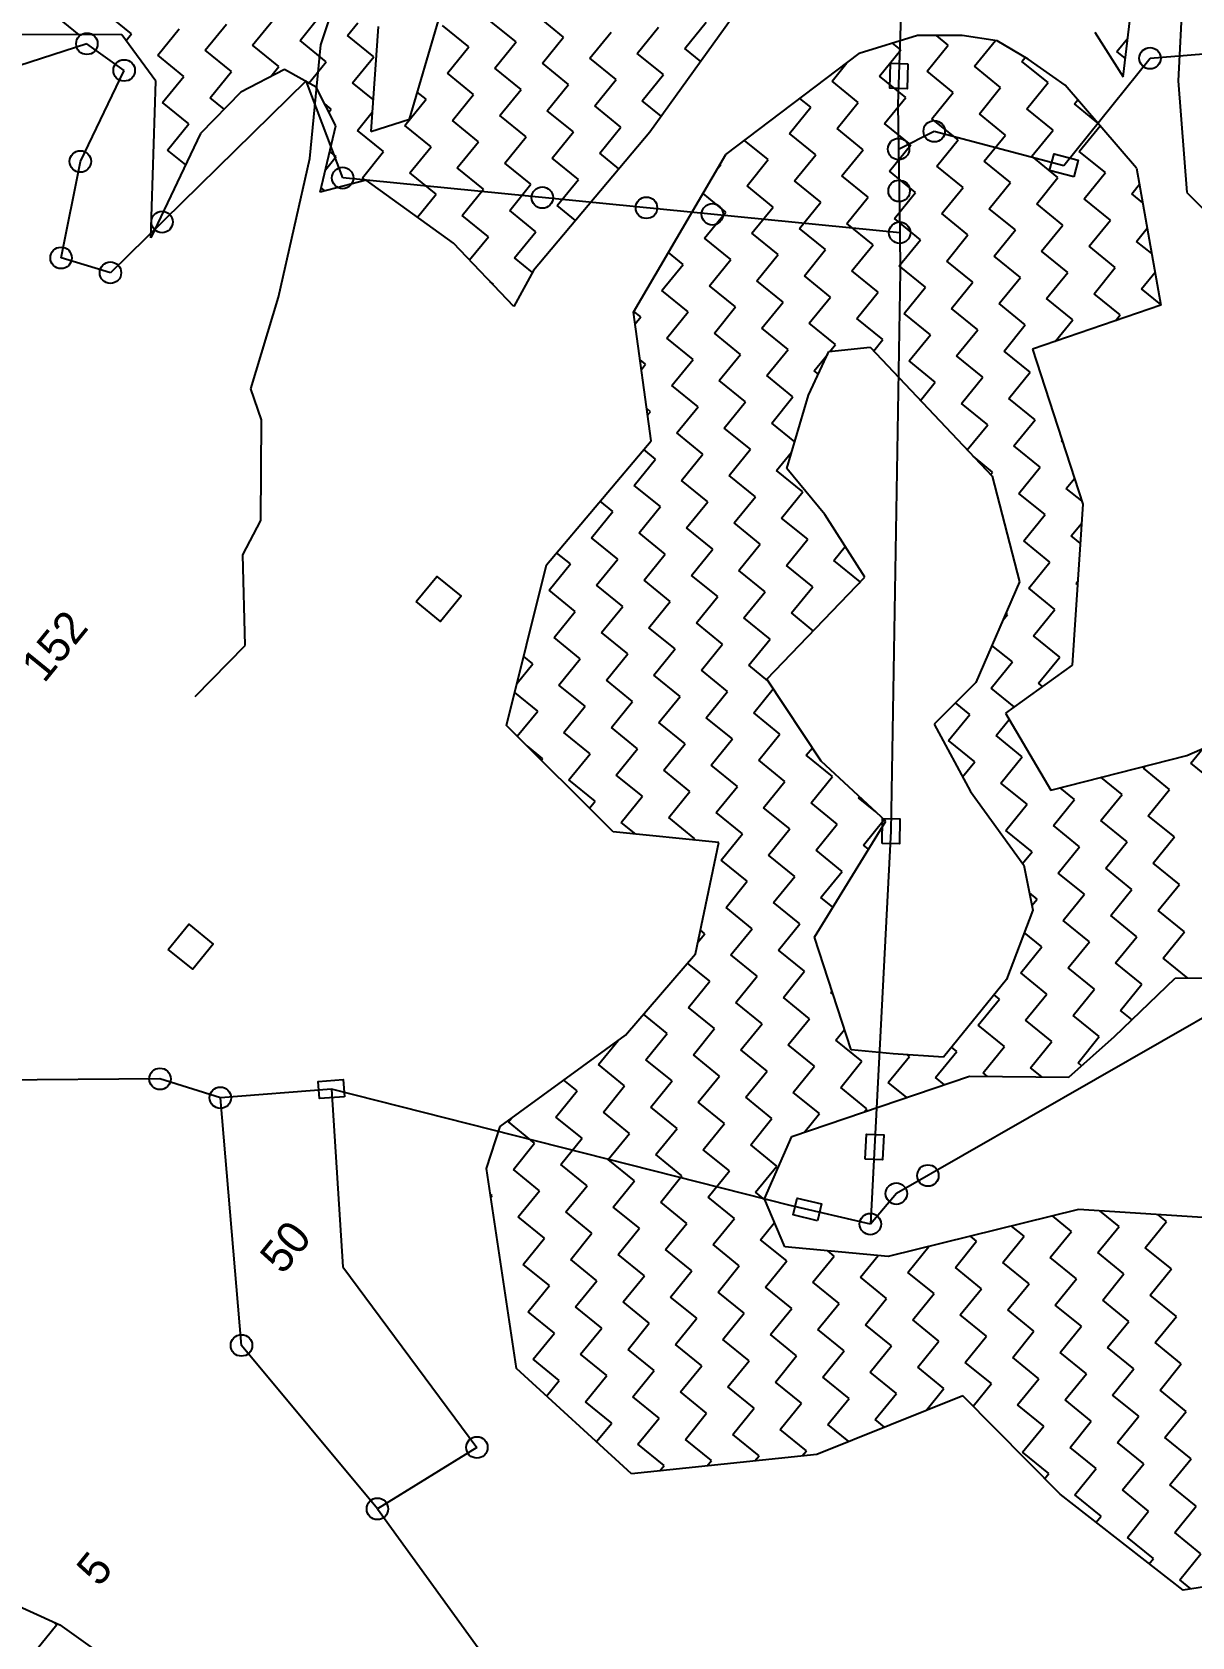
# Model space of a CAD drawing. Header units: metres. Extents: x 303647 to 308666, y 1943822 to 1947889.
# Drawn here: x 306621.4 to 306944.5, y 1947053.3 to 1947500.5 of the extents above; entities that cross this region are included whole.
import ezdxf

# ---------------------------------------------------------------- set-up
doc = ezdxf.new("R2010")
doc.units = ezdxf.units.M
for name, color, linetype in [('LINE_WATER', 4, 'Continuous'), ('OTHERS', 1, 'Continuous'), ('POLY_HATCH', 12, 'Continuous'), ('POLY_PARCEL', 6, 'Continuous'), ('TEXT_PARCEL', 7, 'Continuous')]:
    doc.layers.add(name, color=color, linetype=linetype)
doc.styles.add('TEXT_MAP', font='')
doc.styles.get('TEXT_MAP').set_extended_font_data('Kruti Dev 050')

msp = doc.modelspace()

# ---------------------------------------------------------------- linework, layer by layer
for points in [[(306865.37, 1947491.63), (306865.14, 1947484.65), (306860.31, 1947484.82), (306860.54, 1947491.79)], [(306911.57, 1947460.11), (306904.82, 1947461.88), (306906.05, 1947466.55), (306912.8, 1947464.78)], [(306858.14, 1947274.35), (306858.26, 1947281.32), (306863.08, 1947281.24), (306862.97, 1947274.27)], [(306708.4, 1947203.82), (306701.44, 1947203.27), (306701.07, 1947208.09), (306708.02, 1947208.63)], [(306853.42, 1947186.44), (306853.78, 1947193.4), (306858.6, 1947193.15), (306858.24, 1947186.18)], [(306840.16, 1947169.25), (306833.38, 1947170.89), (306834.52, 1947175.58), (306841.3, 1947173.94)]]:
    msp.add_lwpolyline(points, close=True)
for centre in [(306636.62, 1947497.2), (306647.01, 1947489.77), (306932.81, 1947493.18), (306872.68, 1947472.84), (306862.75, 1947467.87), (306634.82, 1947464.41), (306707.89, 1947459.82), (306763.5, 1947454.35), (306862.9, 1947456.22), (306792.52, 1947451.5), (306810.85, 1947449.7), (306657.58, 1947447.55), (306863.06, 1947444.56), (306629.44, 1947437.55), (306643.2, 1947433.43), (306656.99, 1947208.78), (306673.82, 1947203.52), (306870.92, 1947181.85), (306862.13, 1947176.81), (306854.89, 1947168.32), (306679.7, 1947134.5), (306745.28, 1947106.08), (306717.57, 1947088.97)]:
    msp.add_circle(centre, 2.99)
at = {"layer": 'LINE_WATER'}
for p, q in [((306701.8, 1947496.91), (306709.94, 1947521.46)), ((306941.88, 1947510.9), (306940.63, 1947486.89)), ((306698.73, 1947465.22), (306701.8, 1947496.91)), ((306940.63, 1947486.89), (306943.1, 1947455.8)), ((306690.04, 1947426.6), (306698.73, 1947465.22)), ((306943.1, 1947455.8), (306973.62, 1947425.16)), ((306682.32, 1947401.09), (306690.04, 1947426.6)), ((306685.23, 1947392.38), (306682.32, 1947401.09)), ((306685.12, 1947364.34), (306685.23, 1947392.38)), ((306680.1, 1947354.8), (306685.12, 1947364.34)), ((306680.71, 1947329.5), (306680.1, 1947354.8)), ((306666.82, 1947315.37), (306680.71, 1947329.5))]:
    msp.add_line(p, q, dxfattribs=at)
at = {"layer": 'OTHERS'}
for points in [[(306728.36, 1947341.77), (306734.08, 1947348.81), (306740.9, 1947343.27), (306735.18, 1947336.23)], [(306659.28, 1947244.85), (306665, 1947251.89), (306671.82, 1947246.36), (306666.1, 1947239.31)]]:
    msp.add_lwpolyline(points, close=True, dxfattribs=at)
at = {"layer": 'POLY_HATCH'}
for p, q in [((306925.33, 1947488.01), (306927.95, 1947509.89)), ((306819.93, 1947509.33), (306793.42, 1947472.62)), ((306717.75, 1947501.98), (306715.75, 1947472.76)), ((306726.47, 1947476.23), (306734.54, 1947503.74)), ((306646.4, 1947499.68), (306612.45, 1947499.77)), ((306655.79, 1947486.83), (306646.4, 1947499.68)), ((306867.98, 1947499.5), (306851.77, 1947494.47)), ((306880.45, 1947499.56), (306867.98, 1947499.5)), ((306890.17, 1947498.07), (306880.45, 1947499.56)), ((306898.82, 1947492.94), (306890.17, 1947498.07)), ((306917.38, 1947500.49), (306925.33, 1947488.01)), ((306814.67, 1947466.35), (306851.77, 1947494.47)), ((306909.13, 1947485.7), (306898.82, 1947492.94)), ((306691.68, 1947490.08), (306679.55, 1947483.75)), ((306700.52, 1947485.12), (306691.68, 1947490.08)), ((306654.44, 1947443.11), (306655.79, 1947486.83)), ((306679.55, 1947483.75), (306668.31, 1947472.22)), ((306705.97, 1947474.39), (306700.52, 1947485.12)), ((306929.04, 1947462.56), (306909.13, 1947485.7)), ((306701.59, 1947455.86), (306705.97, 1947474.39)), ((306715.75, 1947472.76), (306726.47, 1947476.23)), ((306668.31, 1947472.22), (306654.44, 1947443.11)), ((306793.42, 1947472.62), (306761.04, 1947434.08)), ((306788.91, 1947422.44), (306814.67, 1947466.35)), ((306929.04, 1947462.56), (306935.84, 1947424.36)), ((306714.46, 1947459.16), (306701.59, 1947455.86)), ((306738.8, 1947441.62), (306714.46, 1947459.16)), ((306755.56, 1947424.03), (306738.8, 1947441.62)), ((306761.04, 1947434.08), (306755.56, 1947424.03)), ((306793.82, 1947386.59), (306788.91, 1947422.44)), ((306935.84, 1947424.36), (306900.1, 1947412.09)), ((306837.63, 1947399.25), (306843.34, 1947411.47)), ((306843.34, 1947411.47), (306854.84, 1947412.67)), ((306854.84, 1947412.67), (306888.78, 1947376.69)), ((306900.1, 1947412.09), (306914.04, 1947368.94)), ((306831.61, 1947378.86), (306837.63, 1947399.25)), ((306764.66, 1947352.03), (306793.82, 1947386.59)), ((306842.23, 1947366.02), (306831.61, 1947378.86)), ((306888.78, 1947376.69), (306896.47, 1947347.27)), ((306914.04, 1947368.94), (306911.09, 1947324.04)), ((306853.33, 1947348.58), (306842.23, 1947366.02)), ((306753.53, 1947307.23), (306764.66, 1947352.03)), ((306826.05, 1947320.16), (306853.33, 1947348.58)), ((306896.47, 1947347.27), (306884.26, 1947319.26)), ((306911.09, 1947324.04), (306892.54, 1947310.71)), ((306841.2, 1947297.33), (306826.05, 1947320.16)), ((306884.26, 1947319.26), (306872.68, 1947307.59)), ((306892.54, 1947310.71), (306905.19, 1947289.26)), ((306943.1, 1947298.91), (306965.79, 1947308.87)), ((306783.26, 1947277.6), (306753.53, 1947307.23)), ((306872.68, 1947307.59), (306882.75, 1947288.88)), ((306859.2, 1947280.61), (306841.2, 1947297.33)), ((306905.19, 1947289.26), (306943.1, 1947298.91)), ((306882.75, 1947288.88), (306897.66, 1947268.35)), ((306812.65, 1947274.62), (306783.26, 1947277.6)), ((306839.29, 1947248.31), (306859.2, 1947280.61)), ((306806.16, 1947243.63), (306812.65, 1947274.62)), ((306897.66, 1947268.35), (306900.12, 1947255.82)), ((306900.12, 1947255.82), (306892.82, 1947236.46)), ((306849.52, 1947216.83), (306839.29, 1947248.31)), ((306786.68, 1947220.99), (306806.16, 1947243.63)), ((306922.93, 1947220.58), (306939.76, 1947236.86)), ((306939.76, 1947236.86), (306959.97, 1947236.97)), ((306892.82, 1947236.46), (306875.29, 1947214.87)), ((306751.74, 1947195.52), (306786.68, 1947220.99)), ((306910.15, 1947209.28), (306922.93, 1947220.58)), ((306861.26, 1947215.73), (306849.52, 1947216.83)), ((306875.29, 1947214.87), (306861.26, 1947215.73)), ((306833.02, 1947192.68), (306882.5, 1947209.53)), ((306882.5, 1947209.53), (306910.15, 1947209.28)), ((306747.97, 1947183.8), (306751.74, 1947195.52)), ((306825.38, 1947175.38), (306833.02, 1947192.68)), ((306756.27, 1947128.11), (306747.97, 1947183.8)), ((306831.03, 1947162.01), (306825.38, 1947175.38)), ((306912.87, 1947172.36), (306859.85, 1947159.27)), ((306948.95, 1947170.03), (306912.87, 1947172.36)), ((306859.85, 1947159.27), (306831.03, 1947162.01)), ((306788.39, 1947098.74), (306756.27, 1947128.11)), ((306880.68, 1947120.5), (306839.96, 1947104.13)), ((306907.76, 1947093.03), (306880.68, 1947120.5)), ((306839.96, 1947104.13), (306788.39, 1947098.74)), ((306942.03, 1947066.31), (306907.76, 1947093.03)), ((306576.98, 1947080.28), (306629.12, 1947056.64)), ((306990.95, 1947073.84), (306942.03, 1947066.31)), ((306629.12, 1947056.64), (306661.82, 1947033.39))]:
    msp.add_line(p, q, dxfattribs=at)
at = {"layer": 'POLY_HATCH', "linetype": 'Continuous'}
for p, q in [((306649.06, 1947499.95), (306641.76, 1947505.88)), ((306634.45, 1947499.71), (306628.54, 1947504.5)), ((306656.36, 1947494.03), (306662.29, 1947501.33)), ((306669.58, 1947495.4), (306675.51, 1947502.7)), ((306682.81, 1947496.78), (306688.73, 1947504.07)), ((306696.03, 1947498.15), (306701.64, 1947505.06)), ((306709.25, 1947499.52), (306712.12, 1947503.06)), ((306743, 1947496.34), (306735.7, 1947502.27)), ((306756.22, 1947497.72), (306748.92, 1947503.64)), ((306769.44, 1947499.09), (306762.14, 1947505.02)), ((306789.96, 1947494.54), (306795.89, 1947501.84)), ((306803.19, 1947495.91), (306809.11, 1947503.21)), ((306647.55, 1947498.09), (306649.06, 1947499.95)), ((306690.1, 1947490.85), (306682.81, 1947496.78)), ((306703.33, 1947492.22), (306696.03, 1947498.15)), ((306716.55, 1947493.6), (306709.25, 1947499.52)), ((306737.07, 1947489.05), (306743, 1947496.34)), ((306750.29, 1947490.42), (306756.22, 1947497.72)), ((306763.52, 1947491.79), (306769.44, 1947499.09)), ((306776.74, 1947493.17), (306782.66, 1947500.47)), ((306863.38, 1947495.48), (306861.07, 1947497.36)), ((306870.67, 1947489.56), (306876.6, 1947496.86)), ((306876.6, 1947496.86), (306873.31, 1947499.53)), ((306883.9, 1947490.93), (306889.75, 1947498.14)), ((306923.56, 1947495.05), (306926.62, 1947498.82)), ((306663.66, 1947488.1), (306656.36, 1947494.03)), ((306676.88, 1947489.48), (306669.58, 1947495.4)), ((306698.49, 1947486.26), (306703.33, 1947492.22)), ((306710.63, 1947486.3), (306716.55, 1947493.6)), ((306770.82, 1947485.87), (306763.52, 1947491.79)), ((306784.04, 1947487.24), (306776.74, 1947493.17)), ((306797.26, 1947488.62), (306789.96, 1947494.54)), ((306807.64, 1947492.3), (306803.19, 1947495.91)), ((306844.23, 1947486.81), (306848.33, 1947491.87)), ((306857.45, 1947488.19), (306863.38, 1947495.48)), ((306897.12, 1947492.31), (306898.02, 1947493.42)), ((306904.42, 1947486.38), (306897.12, 1947492.31)), ((306925.94, 1947493.12), (306923.56, 1947495.05)), ((306657.73, 1947480.81), (306663.66, 1947488.1)), ((306670.96, 1947482.18), (306676.88, 1947489.48)), ((306687.86, 1947488.08), (306690.1, 1947490.85)), ((306744.37, 1947483.12), (306737.07, 1947489.05)), ((306757.59, 1947484.5), (306750.29, 1947490.42)), ((306791.34, 1947481.32), (306797.26, 1947488.62)), ((306864.75, 1947482.26), (306857.45, 1947488.19)), ((306877.97, 1947483.63), (306870.67, 1947489.56)), ((306891.19, 1947485.01), (306883.9, 1947490.93)), ((306716.36, 1947481.65), (306710.63, 1947486.3)), ((306731.15, 1947481.75), (306728.68, 1947483.75)), ((306738.44, 1947475.82), (306744.37, 1947483.12)), ((306751.67, 1947477.2), (306757.59, 1947484.5)), ((306764.89, 1947478.57), (306770.82, 1947485.87)), ((306778.11, 1947479.94), (306784.04, 1947487.24)), ((306851.53, 1947480.89), (306844.23, 1947486.81)), ((306872.05, 1947476.34), (306877.97, 1947483.63)), ((306885.27, 1947477.71), (306891.19, 1947485.01)), ((306898.49, 1947479.08), (306904.42, 1947486.38)), ((306665.03, 1947474.88), (306657.73, 1947480.81)), ((306674.9, 1947478.98), (306670.96, 1947482.18)), ((306704.7, 1947479), (306702.87, 1947480.48)), ((306704.04, 1947478.19), (306704.7, 1947479)), ((306725.22, 1947474.45), (306731.15, 1947481.75)), ((306772.19, 1947472.65), (306764.89, 1947478.57)), ((306785.41, 1947474.02), (306778.11, 1947479.94)), ((306796.61, 1947477.03), (306791.34, 1947481.32)), ((306832.38, 1947472.22), (306838.3, 1947479.51)), ((306838.3, 1947479.51), (306835.28, 1947481.97)), ((306845.6, 1947473.59), (306851.53, 1947480.89)), ((306858.82, 1947474.96), (306864.75, 1947482.26)), ((306905.79, 1947473.16), (306898.49, 1947479.08)), ((306911.72, 1947480.46), (306912.65, 1947481.61)), ((306918.11, 1947475.26), (306911.72, 1947480.46)), ((306659.11, 1947467.58), (306665.03, 1947474.88)), ((306712, 1947473.08), (306716.12, 1947478.15)), ((306732.52, 1947468.53), (306725.22, 1947474.45)), ((306745.74, 1947469.9), (306738.44, 1947475.82)), ((306758.97, 1947471.27), (306751.67, 1947477.2)), ((306779.49, 1947466.72), (306785.41, 1947474.02)), ((306866.12, 1947469.04), (306858.82, 1947474.96)), ((306879.35, 1947470.41), (306872.05, 1947476.34)), ((306892.57, 1947471.78), (306885.27, 1947477.71)), ((306913.09, 1947467.23), (306918.88, 1947474.37)), ((306719.3, 1947467.15), (306712, 1947473.08)), ((306739.82, 1947462.6), (306745.74, 1947469.9)), ((306753.04, 1947463.97), (306758.97, 1947471.27)), ((306766.26, 1947465.35), (306772.19, 1947472.65)), ((306826.45, 1947464.92), (306819.85, 1947470.28)), ((306839.68, 1947466.29), (306832.38, 1947472.22)), ((306852.9, 1947467.66), (306845.6, 1947473.59)), ((306873.42, 1947463.11), (306879.35, 1947470.41)), ((306886.64, 1947464.49), (306892.57, 1947471.78)), ((306899.87, 1947465.86), (306905.79, 1947473.16)), ((306664.15, 1947463.49), (306659.11, 1947467.58)), ((306703.06, 1947462.06), (306706.07, 1947465.78)), ((306706.07, 1947465.78), (306704.28, 1947467.23)), ((306713.37, 1947459.85), (306719.3, 1947467.15)), ((306726.6, 1947461.23), (306732.52, 1947468.53)), ((306773.56, 1947459.42), (306766.26, 1947465.35)), ((306784.83, 1947462.39), (306779.49, 1947466.72)), ((306820.53, 1947457.62), (306826.45, 1947464.92)), ((306833.75, 1947458.99), (306839.68, 1947466.29)), ((306846.97, 1947460.37), (306852.9, 1947467.66)), ((306860.2, 1947461.74), (306866.12, 1947469.04)), ((306907.16, 1947459.94), (306899.87, 1947465.86)), ((306920.39, 1947461.31), (306913.09, 1947467.23)), ((306733.89, 1947455.3), (306726.6, 1947461.23)), ((306747.12, 1947456.68), (306739.82, 1947462.6)), ((306760.34, 1947458.05), (306753.04, 1947463.97)), ((306812.49, 1947462.63), (306813.23, 1947463.54)), ((306813.23, 1947463.54), (306813.09, 1947463.66)), ((306867.5, 1947455.81), (306860.2, 1947461.74)), ((306880.72, 1947457.19), (306873.42, 1947463.11)), ((306893.94, 1947458.56), (306886.64, 1947464.49)), ((306914.46, 1947454.01), (306920.39, 1947461.31)), ((306702.95, 1947456.21), (306701.88, 1947457.08)), ((306714.29, 1947459.11), (306713.37, 1947459.85)), ((306741.19, 1947449.38), (306747.12, 1947456.68)), ((306754.41, 1947450.75), (306760.34, 1947458.05)), ((306767.64, 1947452.13), (306773.56, 1947459.42)), ((306827.83, 1947451.69), (306820.53, 1947457.62)), ((306841.05, 1947453.07), (306833.75, 1947458.99)), ((306854.27, 1947454.44), (306846.97, 1947460.37)), ((306874.79, 1947449.89), (306880.72, 1947457.19)), ((306888.02, 1947451.26), (306893.94, 1947458.56)), ((306901.24, 1947452.64), (306907.16, 1947459.94)), ((306927.69, 1947455.38), (306929.85, 1947458.05)), ((306728.7, 1947448.9), (306733.89, 1947455.3)), ((306772.73, 1947447.99), (306767.64, 1947452.13)), ((306814.6, 1947450.32), (306808.28, 1947455.46)), ((306821.9, 1947444.4), (306827.83, 1947451.69)), ((306835.13, 1947445.77), (306841.05, 1947453.07)), ((306848.35, 1947447.14), (306854.27, 1947454.44)), ((306861.57, 1947448.52), (306867.5, 1947455.81)), ((306908.54, 1947446.71), (306901.24, 1947452.64)), ((306921.76, 1947448.09), (306914.46, 1947454.01)), ((306930.76, 1947452.88), (306927.69, 1947455.38)), ((306748.49, 1947443.45), (306741.19, 1947449.38)), ((306761.71, 1947444.83), (306754.41, 1947450.75)), ((306808.68, 1947443.02), (306814.6, 1947450.32)), ((306855.65, 1947441.22), (306848.35, 1947447.14)), ((306868.87, 1947442.59), (306861.57, 1947448.52)), ((306882.09, 1947443.97), (306874.79, 1947449.89)), ((306895.31, 1947445.34), (306888.02, 1947451.26)), ((306915.84, 1947440.79), (306921.76, 1947448.09)), ((306743.23, 1947436.97), (306748.49, 1947443.45)), ((306755.79, 1947437.53), (306761.71, 1947444.83)), ((306815.98, 1947437.1), (306808.68, 1947443.02)), ((306829.2, 1947438.47), (306821.9, 1947444.4)), ((306842.42, 1947439.85), (306835.13, 1947445.77)), ((306862.94, 1947435.29), (306868.87, 1947442.59)), ((306876.17, 1947436.67), (306882.09, 1947443.97)), ((306889.39, 1947438.04), (306895.31, 1947445.34)), ((306902.61, 1947439.41), (306908.54, 1947446.71)), ((306929.06, 1947442.16), (306932.02, 1947445.81)), ((306802.75, 1947435.72), (306798.65, 1947439.05)), ((306823.28, 1947431.17), (306829.2, 1947438.47)), ((306836.5, 1947432.55), (306842.42, 1947439.85)), ((306849.72, 1947433.92), (306855.65, 1947441.22)), ((306909.91, 1947433.49), (306902.61, 1947439.41)), ((306923.13, 1947434.86), (306915.84, 1947440.79)), ((306933.28, 1947438.73), (306929.06, 1947442.16)), ((306760.73, 1947433.51), (306755.79, 1947437.53)), ((306796.83, 1947428.43), (306802.75, 1947435.72)), ((306810.05, 1947429.8), (306815.98, 1947437.1)), ((306857.02, 1947428), (306849.72, 1947433.92)), ((306870.24, 1947429.37), (306862.94, 1947435.29)), ((306883.47, 1947430.74), (306876.17, 1947436.67)), ((306896.69, 1947432.12), (306889.39, 1947438.04)), ((306917.21, 1947427.57), (306923.13, 1947434.86)), ((306749.86, 1947430.23), (306748.91, 1947431)), ((306749.76, 1947430.11), (306749.86, 1947430.23)), ((306817.35, 1947423.88), (306810.05, 1947429.8)), ((306830.57, 1947425.25), (306823.28, 1947431.17)), ((306843.8, 1947426.62), (306836.5, 1947432.55)), ((306864.32, 1947422.07), (306870.24, 1947429.37)), ((306877.54, 1947423.44), (306883.47, 1947430.74)), ((306890.76, 1947424.82), (306896.69, 1947432.12)), ((306903.99, 1947426.19), (306909.91, 1947433.49)), ((306930.43, 1947428.94), (306934.2, 1947433.58)), ((306804.13, 1947422.5), (306796.83, 1947428.43)), ((306824.65, 1947417.95), (306830.57, 1947425.25)), ((306837.87, 1947419.32), (306843.8, 1947426.62)), ((306851.1, 1947420.7), (306857.02, 1947428)), ((306898.06, 1947418.89), (306890.76, 1947424.82)), ((306911.28, 1947420.27), (306903.99, 1947426.19)), ((306924.51, 1947421.64), (306917.21, 1947427.57)), ((306935.8, 1947424.58), (306930.43, 1947428.94)), ((306790.91, 1947421.13), (306789.03, 1947422.65)), ((306789.35, 1947419.21), (306790.91, 1947421.13)), ((306798.2, 1947415.2), (306804.13, 1947422.5)), ((306811.43, 1947416.58), (306817.35, 1947423.88)), ((306858.39, 1947414.77), (306851.1, 1947420.7)), ((306871.62, 1947416.15), (306864.32, 1947422.07)), ((306884.84, 1947417.52), (306877.54, 1947423.44)), ((306906.4, 1947414.25), (306911.28, 1947420.27)), ((306923.19, 1947420.02), (306924.51, 1947421.64)), ((306818.72, 1947410.65), (306811.43, 1947416.58)), ((306831.95, 1947412.03), (306824.65, 1947417.95)), ((306845.17, 1947413.4), (306837.87, 1947419.32)), ((306865.69, 1947408.85), (306871.62, 1947416.15)), ((306878.91, 1947410.22), (306884.84, 1947417.52)), ((306892.14, 1947411.6), (306898.06, 1947418.89)), ((306805.5, 1947409.28), (306798.2, 1947415.2)), ((306826.02, 1947404.73), (306831.95, 1947412.03)), ((306843.63, 1947411.5), (306845.17, 1947413.4)), ((306855.83, 1947411.62), (306858.39, 1947414.77)), ((306899.44, 1947405.67), (306892.14, 1947411.6)), ((306792.28, 1947407.91), (306790.73, 1947409.17)), ((306791.1, 1947406.45), (306792.28, 1947407.91)), ((306799.58, 1947401.98), (306805.5, 1947409.28)), ((306812.8, 1947403.35), (306818.72, 1947410.65)), ((306839.25, 1947406.1), (306843, 1947410.72)), ((306872.99, 1947402.92), (306865.69, 1947408.85)), ((306886.21, 1947404.3), (306878.91, 1947410.22)), ((306820.1, 1947397.43), (306812.8, 1947403.35)), ((306833.32, 1947398.8), (306826.02, 1947404.73)), ((306840.4, 1947405.16), (306839.25, 1947406.1)), ((306868.85, 1947397.82), (306872.99, 1947402.92)), ((306880.29, 1947397), (306886.21, 1947404.3)), ((306893.51, 1947398.37), (306899.44, 1947405.67)), ((306806.88, 1947396.06), (306799.58, 1947401.98)), ((306827.4, 1947391.5), (306833.32, 1947398.8)), ((306900.81, 1947392.45), (306893.51, 1947398.37)), ((306793.65, 1947394.68), (306792.59, 1947395.54)), ((306792.85, 1947393.69), (306793.65, 1947394.68)), ((306800.95, 1947388.76), (306806.88, 1947396.06)), ((306814.17, 1947390.13), (306820.1, 1947397.43)), ((306887.59, 1947391.07), (306880.29, 1947397)), ((306821.47, 1947384.21), (306814.17, 1947390.13)), ((306833.81, 1947386.3), (306827.4, 1947391.5)), ((306881.86, 1947384.02), (306887.59, 1947391.07)), ((306894.88, 1947385.15), (306900.81, 1947392.45)), ((306808.25, 1947382.83), (306800.95, 1947388.76)), ((306902.18, 1947379.22), (306894.88, 1947385.15)), ((306908.11, 1947386.52), (306908.29, 1947386.75)), ((306908.45, 1947386.24), (306908.11, 1947386.52)), ((306789.1, 1947374.16), (306795.03, 1947381.46)), ((306795.03, 1947381.46), (306791.74, 1947384.13)), ((306802.32, 1947375.53), (306808.25, 1947382.83)), ((306815.55, 1947376.91), (306821.47, 1947384.21)), ((306828.77, 1947378.28), (306832.96, 1947383.45)), ((306888.96, 1947377.85), (306883.51, 1947382.27)), ((306809.62, 1947369.61), (306802.32, 1947375.53)), ((306822.85, 1947370.98), (306815.55, 1947376.91)), ((306836.07, 1947372.36), (306828.77, 1947378.28)), ((306888.37, 1947377.12), (306888.96, 1947377.85)), ((306896.26, 1947371.93), (306902.18, 1947379.22)), ((306909.48, 1947373.3), (306911.74, 1947376.08)), ((306796.4, 1947368.24), (306789.1, 1947374.16)), ((306816.92, 1947363.69), (306822.85, 1947370.98)), ((306830.14, 1947365.06), (306836.07, 1947372.36)), ((306903.56, 1947366), (306896.26, 1947371.93)), ((306913.76, 1947369.83), (306909.48, 1947373.3)), ((306777.25, 1947359.56), (306783.18, 1947366.86)), ((306783.18, 1947366.86), (306779.62, 1947369.75)), ((306790.47, 1947360.94), (306796.4, 1947368.24)), ((306803.7, 1947362.31), (306809.62, 1947369.61)), ((306811, 1947356.39), (306803.7, 1947362.31)), ((306824.22, 1947357.76), (306816.92, 1947363.69)), ((306837.44, 1947359.13), (306830.14, 1947365.06)), ((306897.63, 1947358.7), (306903.56, 1947366)), ((306910.85, 1947360.08), (306913.69, 1947363.57)), ((306784.55, 1947353.64), (306777.25, 1947359.56)), ((306797.77, 1947355.01), (306790.47, 1947360.94)), ((306818.29, 1947350.46), (306824.22, 1947357.76)), ((306831.52, 1947351.84), (306837.44, 1947359.13)), ((306904.93, 1947352.78), (306897.63, 1947358.7)), ((306913.33, 1947358.07), (306910.85, 1947360.08)), ((306771.33, 1947352.27), (306767.49, 1947355.38)), ((306778.63, 1947346.34), (306784.55, 1947353.64)), ((306791.85, 1947347.72), (306797.77, 1947355.01)), ((306805.07, 1947349.09), (306811, 1947356.39)), ((306844.74, 1947353.21), (306847.9, 1947357.11)), ((306852.04, 1947347.29), (306844.74, 1947353.21)), ((306765.4, 1947344.97), (306771.33, 1947352.27)), ((306812.37, 1947343.16), (306805.07, 1947349.09)), ((306825.59, 1947344.54), (306818.29, 1947350.46)), ((306838.82, 1947345.91), (306831.52, 1947351.84)), ((306899, 1947345.48), (306904.93, 1947352.78)), ((306772.7, 1947339.04), (306765.4, 1947344.97)), ((306785.92, 1947340.42), (306778.63, 1947346.34)), ((306799.15, 1947341.79), (306791.85, 1947347.72)), ((306819.67, 1947337.24), (306825.59, 1947344.54)), ((306832.89, 1947338.61), (306838.82, 1947345.91)), ((306851.74, 1947346.92), (306852.04, 1947347.29)), ((306906.3, 1947339.56), (306899, 1947345.48)), ((306912.23, 1947346.85), (306912.62, 1947347.34)), ((306912.57, 1947346.58), (306912.23, 1947346.85)), ((306780, 1947333.12), (306785.92, 1947340.42)), ((306793.22, 1947334.49), (306799.15, 1947341.79)), ((306806.44, 1947335.87), (306812.37, 1947343.16)), ((306766.78, 1947331.75), (306772.7, 1947339.04)), ((306813.74, 1947329.94), (306806.44, 1947335.87)), ((306826.97, 1947331.32), (306819.67, 1947337.24)), ((306839, 1947333.65), (306832.89, 1947338.61)), ((306891.85, 1947336.67), (306893.08, 1947338.18)), ((306893.08, 1947338.18), (306892.66, 1947338.52)), ((306900.38, 1947332.26), (306906.3, 1947339.56)), ((306774.07, 1947325.82), (306766.78, 1947331.75)), ((306787.3, 1947327.19), (306780, 1947333.12)), ((306800.52, 1947328.57), (306793.22, 1947334.49)), ((306821.04, 1947324.02), (306826.97, 1947331.32)), ((306907.68, 1947326.33), (306900.38, 1947332.26)), ((306760.85, 1947324.45), (306758.32, 1947326.5)), ((306781.37, 1947319.9), (306787.3, 1947327.19)), ((306794.6, 1947321.27), (306800.52, 1947328.57)), ((306807.82, 1947322.64), (306813.74, 1947329.94)), ((306894.45, 1947324.96), (306888.76, 1947329.58)), ((306901.75, 1947319.04), (306907.68, 1947326.33)), ((306756.47, 1947319.05), (306760.85, 1947324.45)), ((306768.15, 1947318.52), (306774.07, 1947325.82)), ((306815.12, 1947316.72), (306807.82, 1947322.64)), ((306826.35, 1947319.7), (306821.04, 1947324.02)), ((306888.53, 1947317.66), (306894.45, 1947324.96)), ((306775.45, 1947312.6), (306768.15, 1947318.52)), ((306788.67, 1947313.97), (306781.37, 1947319.9)), ((306801.89, 1947315.35), (306794.6, 1947321.27)), ((306822.41, 1947310.79), (306827.84, 1947317.47)), ((306894.95, 1947312.45), (306888.53, 1947317.66)), ((306902.87, 1947318.13), (306901.75, 1947319.04)), ((306762.23, 1947311.22), (306755.82, 1947316.43)), ((306782.75, 1947306.67), (306788.67, 1947313.97)), ((306795.97, 1947308.05), (306801.89, 1947315.35)), ((306809.19, 1947309.42), (306815.12, 1947316.72)), ((306882.6, 1947310.36), (306878.63, 1947313.59)), ((306756.54, 1947304.23), (306762.23, 1947311.22)), ((306769.52, 1947305.3), (306775.45, 1947312.6)), ((306816.49, 1947303.5), (306809.19, 1947309.42)), ((306829.71, 1947304.87), (306822.41, 1947310.79)), ((306876.68, 1947303.07), (306882.6, 1947310.36)), ((306889.9, 1947304.44), (306893.57, 1947308.96)), ((306776.82, 1947299.38), (306769.52, 1947305.3)), ((306790.04, 1947300.75), (306782.75, 1947306.67)), ((306803.27, 1947302.12), (306795.97, 1947308.05)), ((306823.79, 1947297.57), (306829.71, 1947304.87)), ((306897.2, 1947298.51), (306889.9, 1947304.44)), ((306763.6, 1947298), (306759.24, 1947301.54)), ((306784.12, 1947293.45), (306790.04, 1947300.75)), ((306797.34, 1947294.82), (306803.27, 1947302.12)), ((306810.57, 1947296.2), (306816.49, 1947303.5)), ((306837.01, 1947298.94), (306838.73, 1947301.06)), ((306883.98, 1947297.14), (306876.68, 1947303.07)), ((306944.17, 1947296.71), (306947.54, 1947300.86)), ((306763.24, 1947297.56), (306763.6, 1947298)), ((306770.9, 1947292.08), (306776.82, 1947299.38)), ((306817.86, 1947290.27), (306810.57, 1947296.2)), ((306831.09, 1947291.65), (306823.79, 1947297.57)), ((306844.31, 1947293.02), (306837.01, 1947298.94)), ((306880.57, 1947292.94), (306883.98, 1947297.14)), ((306891.28, 1947291.22), (306897.2, 1947298.51)), ((306930.94, 1947295.34), (306931.44, 1947295.94)), ((306938.24, 1947289.41), (306930.94, 1947295.34)), ((306951.47, 1947290.79), (306944.17, 1947296.71)), ((306778.2, 1947286.15), (306770.9, 1947292.08)), ((306791.42, 1947287.53), (306784.12, 1947293.45)), ((306804.64, 1947288.9), (306797.34, 1947294.82)), ((306825.16, 1947284.35), (306831.09, 1947291.65)), ((306838.38, 1947285.72), (306844.31, 1947293.02)), ((306898.57, 1947285.29), (306891.28, 1947291.22)), ((306925.02, 1947288.04), (306919.14, 1947292.81)), ((306776.62, 1947284.22), (306778.2, 1947286.15)), ((306785.49, 1947280.23), (306791.42, 1947287.53)), ((306798.72, 1947281.6), (306804.64, 1947288.9)), ((306811.94, 1947282.97), (306817.86, 1947290.27)), ((306851.61, 1947287.1), (306851.87, 1947287.42)), ((306856.43, 1947283.18), (306851.61, 1947287.1)), ((306905.87, 1947279.37), (306911.8, 1947286.66)), ((306911.8, 1947286.66), (306907.79, 1947289.92)), ((306919.1, 1947280.74), (306925.02, 1947288.04)), ((306932.32, 1947282.11), (306938.24, 1947289.41)), ((306806.01, 1947275.68), (306798.72, 1947281.6)), ((306819.24, 1947277.05), (306811.94, 1947282.97)), ((306832.46, 1947278.42), (306825.16, 1947284.35)), ((306845.68, 1947279.8), (306838.38, 1947285.72)), ((306892.65, 1947277.99), (306898.57, 1947285.29)), ((306939.62, 1947276.19), (306932.32, 1947282.11)), ((306789.51, 1947276.97), (306785.49, 1947280.23)), ((306826.54, 1947271.13), (306832.46, 1947278.42)), ((306839.76, 1947272.5), (306845.68, 1947279.8)), ((306852.98, 1947273.87), (306858.77, 1947281.01)), ((306899.95, 1947272.07), (306892.65, 1947277.99)), ((306913.17, 1947273.44), (306905.87, 1947279.37)), ((306926.39, 1947274.82), (306919.1, 1947280.74)), ((306805.72, 1947275.32), (306806.01, 1947275.68)), ((306813.31, 1947269.75), (306819.24, 1947277.05)), ((306854.36, 1947272.75), (306852.98, 1947273.87)), ((306907.25, 1947266.14), (306913.17, 1947273.44)), ((306920.47, 1947267.52), (306926.39, 1947274.82)), ((306933.69, 1947268.89), (306939.62, 1947276.19)), ((306820.61, 1947263.83), (306813.31, 1947269.75)), ((306833.83, 1947265.2), (306826.54, 1947271.13)), ((306847.06, 1947266.57), (306839.76, 1947272.5)), ((306897.31, 1947268.82), (306899.95, 1947272.07)), ((306940.99, 1947262.97), (306933.69, 1947268.89)), ((306814.69, 1947256.53), (306820.61, 1947263.83)), ((306827.91, 1947257.9), (306833.83, 1947265.2)), ((306841.13, 1947259.28), (306847.06, 1947266.57)), ((306914.54, 1947260.22), (306907.25, 1947266.14)), ((306927.77, 1947261.59), (306920.47, 1947267.52)), ((306844.41, 1947256.61), (306841.13, 1947259.28)), ((306901.32, 1947258.85), (306899.18, 1947260.58)), ((306908.62, 1947252.92), (306914.54, 1947260.22)), ((306921.84, 1947254.29), (306927.77, 1947261.59)), ((306935.07, 1947255.67), (306940.99, 1947262.97)), ((306821.98, 1947250.6), (306814.69, 1947256.53)), ((306835.21, 1947251.98), (306827.91, 1947257.9)), ((306899.87, 1947257.06), (306901.32, 1947258.85)), ((306942.36, 1947249.74), (306935.07, 1947255.67)), ((306816.06, 1947243.31), (306821.98, 1947250.6)), ((306829.28, 1947244.68), (306835.21, 1947251.98)), ((306915.92, 1947247), (306908.62, 1947252.92)), ((306929.14, 1947248.37), (306921.84, 1947254.29)), ((306806.83, 1947246.86), (306808.76, 1947249.23)), ((306808.76, 1947249.23), (306807.54, 1947250.22)), ((306902.69, 1947245.62), (306897.78, 1947249.61)), ((306909.99, 1947239.7), (306915.92, 1947247)), ((306923.22, 1947241.07), (306929.14, 1947248.37)), ((306936.44, 1947242.45), (306942.36, 1947249.74)), ((306823.36, 1947237.38), (306816.06, 1947243.31)), ((306836.58, 1947238.76), (306829.28, 1947244.68)), ((306896.77, 1947238.32), (306902.69, 1947245.62)), ((306943.3, 1947236.88), (306936.44, 1947242.45)), ((306810.13, 1947236.01), (306803.93, 1947241.04)), ((306817.43, 1947230.08), (306823.36, 1947237.38)), ((306830.66, 1947231.46), (306836.58, 1947238.76)), ((306904.07, 1947232.4), (306896.77, 1947238.32)), ((306917.29, 1947233.77), (306909.99, 1947239.7)), ((306930.51, 1947235.15), (306923.22, 1947241.07)), ((306804.21, 1947228.71), (306810.13, 1947236.01)), ((306843.88, 1947232.83), (306844.2, 1947233.22)), ((306844.48, 1947232.34), (306843.88, 1947232.83)), ((306898.14, 1947225.1), (306904.07, 1947232.4)), ((306911.37, 1947226.48), (306917.29, 1947233.77)), ((306924.59, 1947227.85), (306930.51, 1947235.15)), ((306811.51, 1947222.79), (306804.21, 1947228.71)), ((306824.73, 1947224.16), (306817.43, 1947230.08)), ((306837.95, 1947225.53), (306830.66, 1947231.46)), ((306884.92, 1947223.73), (306890.85, 1947231.03)), ((306890.85, 1947231.03), (306889.38, 1947232.22)), ((306798.29, 1947221.41), (306791.67, 1947226.79)), ((306818.81, 1947216.86), (306824.73, 1947224.16)), ((306832.03, 1947218.23), (306837.95, 1947225.53)), ((306892.22, 1947217.8), (306884.92, 1947223.73)), ((306905.44, 1947219.18), (306898.14, 1947225.1)), ((306918.66, 1947220.55), (306911.37, 1947226.48)), ((306927.78, 1947225.26), (306924.59, 1947227.85)), ((306779.14, 1947212.74), (306784.61, 1947219.48)), ((306792.36, 1947214.11), (306798.29, 1947221.41)), ((306805.58, 1947215.49), (306811.51, 1947222.79)), ((306845.25, 1947219.61), (306847.66, 1947222.57)), ((306852.55, 1947213.68), (306845.25, 1947219.61)), ((306899.52, 1947211.88), (306905.44, 1947219.18)), ((306912.74, 1947213.25), (306918.66, 1947220.55)), ((306812.88, 1947209.56), (306805.58, 1947215.49)), ((306826.1, 1947210.94), (306818.81, 1947216.86)), ((306839.33, 1947212.31), (306832.03, 1947218.23)), ((306859.85, 1947207.76), (306865.77, 1947215.06)), ((306865.77, 1947215.06), (306865.24, 1947215.49)), ((306873.07, 1947209.13), (306879, 1947216.43)), ((306879, 1947216.43), (306877.53, 1947217.62)), ((306886.29, 1947210.51), (306892.22, 1947217.8)), ((306786.44, 1947206.82), (306779.14, 1947212.74)), ((306799.66, 1947208.19), (306792.36, 1947214.11)), ((306820.18, 1947203.64), (306826.1, 1947210.94)), ((306833.4, 1947205.01), (306839.33, 1947212.31)), ((306846.63, 1947206.38), (306852.55, 1947213.68)), ((306887.55, 1947209.48), (306886.29, 1947210.51)), ((306902.64, 1947209.35), (306899.52, 1947211.88)), ((306913.73, 1947212.45), (306912.74, 1947213.25)), ((306773.21, 1947205.44), (306769.49, 1947208.46)), ((306780.51, 1947199.52), (306786.44, 1947206.82)), ((306793.73, 1947200.89), (306799.66, 1947208.19)), ((306806.96, 1947202.26), (306812.88, 1947209.56)), ((306853.92, 1947200.46), (306846.63, 1947206.38)), ((306865.01, 1947203.57), (306859.85, 1947207.76)), ((306875.51, 1947207.15), (306873.07, 1947209.13)), ((306767.29, 1947198.14), (306773.21, 1947205.44)), ((306814.26, 1947196.34), (306806.96, 1947202.26)), ((306827.48, 1947197.71), (306820.18, 1947203.64)), ((306840.7, 1947199.09), (306833.4, 1947205.01)), ((306754.07, 1947196.77), (306754.95, 1947197.87)), ((306761.36, 1947190.85), (306754.07, 1947196.77)), ((306774.59, 1947192.22), (306767.29, 1947198.14)), ((306787.81, 1947193.59), (306780.51, 1947199.52)), ((306801.03, 1947194.97), (306793.73, 1947200.89)), ((306821.55, 1947190.41), (306827.48, 1947197.71)), ((306836.44, 1947193.84), (306840.7, 1947199.09)), ((306853.18, 1947199.54), (306853.92, 1947200.46)), ((306768.66, 1947184.92), (306774.59, 1947192.22)), ((306781.88, 1947186.29), (306787.81, 1947193.59)), ((306795.11, 1947187.67), (306801.03, 1947194.97)), ((306808.33, 1947189.04), (306814.26, 1947196.34)), ((306755.44, 1947183.55), (306761.36, 1947190.85)), ((306802.41, 1947181.74), (306795.11, 1947187.67)), ((306815.63, 1947183.12), (306808.33, 1947189.04)), ((306828.85, 1947184.49), (306821.55, 1947190.41)), ((306762.74, 1947177.62), (306755.44, 1947183.55)), ((306775.96, 1947179), (306768.66, 1947184.92)), ((306789.18, 1947180.37), (306781.88, 1947186.29)), ((306822.93, 1947177.19), (306828.85, 1947184.49)), ((306770.04, 1947171.7), (306775.96, 1947179)), ((306783.26, 1947173.07), (306789.18, 1947180.37)), ((306796.48, 1947174.44), (306802.41, 1947181.74)), ((306809.7, 1947175.82), (306815.63, 1947183.12)), ((306749.51, 1947176.25), (306749.03, 1947176.64)), ((306749.16, 1947175.81), (306749.51, 1947176.25)), ((306756.81, 1947170.32), (306762.74, 1947177.62)), ((306803.78, 1947168.52), (306796.48, 1947174.44)), ((306817, 1947169.89), (306809.7, 1947175.82)), ((306825.49, 1947175.11), (306822.93, 1947177.19)), ((306764.11, 1947164.4), (306756.81, 1947170.32)), ((306777.33, 1947165.77), (306770.04, 1947171.7)), ((306790.56, 1947167.15), (306783.26, 1947173.07)), ((306811.08, 1947162.6), (306817, 1947169.89)), ((306910.94, 1947166.29), (306905.65, 1947170.58)), ((306924.16, 1947167.66), (306918.84, 1947171.98)), ((306937.38, 1947169.03), (306935.04, 1947170.93)), ((306771.41, 1947158.48), (306777.33, 1947165.77)), ((306784.63, 1947159.85), (306790.56, 1947167.15)), ((306797.85, 1947161.22), (306803.78, 1947168.52)), ((306824.3, 1947163.97), (306828.18, 1947168.75)), ((306897.71, 1947164.91), (306894.21, 1947167.76)), ((306905.01, 1947158.99), (306910.94, 1947166.29)), ((306918.23, 1947160.36), (306924.16, 1947167.66)), ((306931.46, 1947161.73), (306937.38, 1947169.03)), ((306758.19, 1947157.1), (306764.11, 1947164.4)), ((306805.15, 1947155.3), (306797.85, 1947161.22)), ((306818.38, 1947156.67), (306811.08, 1947162.6)), ((306831.6, 1947158.04), (306824.3, 1947163.97)), ((306844.82, 1947159.42), (306843.03, 1947160.87)), ((306865.34, 1947154.87), (306871.19, 1947162.07)), ((306878.57, 1947156.24), (306884.49, 1947163.54)), ((306884.49, 1947163.54), (306882.77, 1947164.93)), ((306891.79, 1947157.61), (306897.71, 1947164.91)), ((306938.76, 1947155.81), (306931.46, 1947161.73)), ((306765.48, 1947151.18), (306758.19, 1947157.1)), ((306778.71, 1947152.55), (306771.41, 1947158.48)), ((306791.93, 1947153.92), (306784.63, 1947159.85)), ((306812.45, 1947149.37), (306818.38, 1947156.67)), ((306825.67, 1947150.75), (306831.6, 1947158.04)), ((306838.9, 1947152.12), (306844.82, 1947159.42)), ((306852.12, 1947153.49), (306857.03, 1947159.54)), ((306899.09, 1947151.69), (306891.79, 1947157.61)), ((306912.31, 1947153.06), (306905.01, 1947158.99)), ((306925.53, 1947154.44), (306918.23, 1947160.36)), ((306772.78, 1947145.25), (306778.71, 1947152.55)), ((306786.01, 1947146.63), (306791.93, 1947153.92)), ((306799.23, 1947148), (306805.15, 1947155.3)), ((306846.2, 1947146.2), (306838.9, 1947152.12)), ((306859.42, 1947147.57), (306852.12, 1947153.49)), ((306872.64, 1947148.94), (306865.34, 1947154.87)), ((306885.86, 1947150.32), (306878.57, 1947156.24)), ((306906.38, 1947145.76), (306912.31, 1947153.06)), ((306919.61, 1947147.14), (306925.53, 1947154.44)), ((306932.83, 1947148.51), (306938.76, 1947155.81)), ((306759.56, 1947143.88), (306765.48, 1947151.18)), ((306806.53, 1947142.07), (306799.23, 1947148)), ((306819.75, 1947143.45), (306812.45, 1947149.37)), ((306832.97, 1947144.82), (306825.67, 1947150.75)), ((306853.49, 1947140.27), (306859.42, 1947147.57)), ((306866.72, 1947141.64), (306872.64, 1947148.94)), ((306879.94, 1947143.02), (306885.86, 1947150.32)), ((306893.16, 1947144.39), (306899.09, 1947151.69)), ((306940.13, 1947142.59), (306932.83, 1947148.51)), ((306766.86, 1947137.95), (306759.56, 1947143.88)), ((306780.08, 1947139.33), (306772.78, 1947145.25)), ((306793.3, 1947140.7), (306786.01, 1947146.63)), ((306813.82, 1947136.15), (306819.75, 1947143.45)), ((306827.05, 1947137.52), (306832.97, 1947144.82)), ((306840.27, 1947138.9), (306846.2, 1947146.2)), ((306887.24, 1947137.09), (306879.94, 1947143.02)), ((306900.46, 1947138.47), (306893.16, 1947144.39)), ((306913.68, 1947139.84), (306906.38, 1947145.76)), ((306926.91, 1947141.21), (306919.61, 1947147.14)), ((306774.16, 1947132.03), (306780.08, 1947139.33)), ((306787.38, 1947133.4), (306793.3, 1947140.7)), ((306800.6, 1947134.78), (306806.53, 1947142.07)), ((306847.57, 1947132.97), (306840.27, 1947138.9)), ((306860.79, 1947134.35), (306853.49, 1947140.27)), ((306874.01, 1947135.72), (306866.72, 1947141.64)), ((306894.54, 1947131.17), (306900.46, 1947138.47)), ((306907.76, 1947132.54), (306913.68, 1947139.84)), ((306920.98, 1947133.92), (306926.91, 1947141.21)), ((306934.2, 1947135.29), (306940.13, 1947142.59)), ((306760.93, 1947130.66), (306766.86, 1947137.95)), ((306807.9, 1947128.85), (306800.6, 1947134.78)), ((306821.12, 1947130.23), (306813.82, 1947136.15)), ((306834.35, 1947131.6), (306827.05, 1947137.52)), ((306854.87, 1947127.05), (306860.79, 1947134.35)), ((306868.09, 1947128.42), (306874.01, 1947135.72)), ((306881.31, 1947129.79), (306887.24, 1947137.09)), ((306941.5, 1947129.36), (306934.2, 1947135.29)), ((306768.23, 1947124.73), (306760.93, 1947130.66)), ((306781.45, 1947126.1), (306774.16, 1947132.03)), ((306794.68, 1947127.48), (306787.38, 1947133.4)), ((306815.2, 1947122.93), (306821.12, 1947130.23)), ((306828.42, 1947124.3), (306834.35, 1947131.6)), ((306841.64, 1947125.67), (306847.57, 1947132.97)), ((306888.61, 1947123.87), (306881.31, 1947129.79)), ((306901.83, 1947125.24), (306894.54, 1947131.17)), ((306915.06, 1947126.62), (306907.76, 1947132.54)), ((306928.28, 1947127.99), (306920.98, 1947133.92)), ((306775.53, 1947118.81), (306781.45, 1947126.1)), ((306788.75, 1947120.18), (306794.68, 1947127.48)), ((306801.98, 1947121.55), (306807.9, 1947128.85)), ((306848.94, 1947119.75), (306841.64, 1947125.67)), ((306862.17, 1947121.12), (306854.87, 1947127.05)), ((306875.39, 1947122.5), (306868.09, 1947128.42)), ((306895.91, 1947117.95), (306901.83, 1947125.24)), ((306909.13, 1947119.32), (306915.06, 1947126.62)), ((306922.35, 1947120.69), (306928.28, 1947127.99)), ((306935.58, 1947122.07), (306941.5, 1947129.36)), ((306764.71, 1947120.39), (306768.23, 1947124.73)), ((306809.27, 1947115.63), (306801.98, 1947121.55)), ((306822.5, 1947117), (306815.2, 1947122.93)), ((306835.72, 1947118.38), (306828.42, 1947124.3)), ((306856.24, 1947113.82), (306862.17, 1947121.12)), ((306870.42, 1947116.38), (306875.39, 1947122.5)), ((306883.53, 1947117.61), (306888.61, 1947123.87)), ((306929.65, 1947114.77), (306922.35, 1947120.69)), ((306942.88, 1947116.14), (306935.58, 1947122.07)), ((306782.83, 1947112.88), (306775.53, 1947118.81)), ((306796.05, 1947114.26), (306788.75, 1947120.18)), ((306816.57, 1947109.7), (306822.5, 1947117)), ((306829.79, 1947111.08), (306835.72, 1947118.38)), ((306843.02, 1947112.45), (306848.94, 1947119.75)), ((306903.21, 1947112.02), (306895.91, 1947117.95)), ((306916.43, 1947113.39), (306909.13, 1947119.32)), ((306936.95, 1947108.84), (306942.88, 1947116.14)), ((306778.61, 1947107.69), (306782.83, 1947112.88)), ((306790.13, 1947106.96), (306796.05, 1947114.26)), ((306803.35, 1947108.33), (306809.27, 1947115.63)), ((306848.86, 1947107.71), (306843.02, 1947112.45)), ((306858.84, 1947111.72), (306856.24, 1947113.82)), ((306897.28, 1947104.72), (306903.21, 1947112.02)), ((306910.51, 1947106.1), (306916.43, 1947113.39)), ((306923.73, 1947107.47), (306929.65, 1947114.77)), ((306810.65, 1947102.41), (306803.35, 1947108.33)), ((306823.87, 1947103.78), (306816.57, 1947109.7)), ((306837.09, 1947105.15), (306829.79, 1947111.08)), ((306931.03, 1947101.54), (306923.73, 1947107.47)), ((306944.25, 1947102.92), (306936.95, 1947108.84)), ((306797.42, 1947101.03), (306790.13, 1947106.96)), ((306822.69, 1947102.32), (306823.87, 1947103.78)), ((306835.92, 1947103.7), (306837.09, 1947105.15)), ((306904.58, 1947098.8), (306897.28, 1947104.72)), ((306917.8, 1947100.17), (306910.51, 1947106.1)), ((306938.32, 1947095.62), (306944.25, 1947102.92)), ((306796.23, 1947099.56), (306797.42, 1947101.03)), ((306809.46, 1947100.94), (306810.65, 1947102.41)), ((306903.45, 1947097.4), (306904.58, 1947098.8)), ((306911.88, 1947092.87), (306917.8, 1947100.17)), ((306925.1, 1947094.25), (306931.03, 1947101.54)), ((306932.4, 1947088.32), (306925.1, 1947094.25)), ((306945.62, 1947089.7), (306938.32, 1947095.62)), ((306919.18, 1947086.95), (306911.88, 1947092.87)), ((306939.7, 1947082.4), (306945.62, 1947089.7)), ((306917.78, 1947085.22), (306919.18, 1947086.95)), ((306926.48, 1947081.02), (306932.4, 1947088.32)), ((306933.77, 1947075.1), (306926.48, 1947081.02)), ((306947, 1947076.47), (306939.7, 1947082.4)), ((306941.07, 1947069.17), (306947, 1947076.47)), ((306932.6, 1947073.66), (306933.77, 1947075.1)), ((306944.2, 1947066.64), (306941.07, 1947069.17)), ((306622.35, 1947049.43), (306628.27, 1947056.73)), ((306628.27, 1947056.73), (306627.46, 1947057.39))]:
    msp.add_line(p, q, dxfattribs=at)
at = {"layer": 'POLY_PARCEL'}
for p, q in [((306867.21, 1947619.36), (306862.58, 1947480.4)), ((306636.62, 1947497.2), (306572.47, 1947476.42)), ((306647.01, 1947489.77), (306636.62, 1947497.2)), ((306908.81, 1947463.33), (306932.81, 1947493.18)), ((306932.81, 1947493.18), (306966.38, 1947495.91)), ((306634.82, 1947464.41), (306647.01, 1947489.77)), ((306697.68, 1947486.91), (306643.2, 1947433.43)), ((306707.89, 1947459.82), (306697.68, 1947486.91)), ((306862.58, 1947480.4), (306862.75, 1947467.87)), ((306862.75, 1947467.87), (306872.68, 1947472.84)), ((306872.68, 1947472.84), (306908.81, 1947463.33)), ((306862.75, 1947467.87), (306863.06, 1947444.56)), ((306629.44, 1947437.55), (306634.82, 1947464.41)), ((306863.06, 1947444.56), (306707.89, 1947459.82)), ((306863.06, 1947444.56), (306863.2, 1947433.85)), ((306643.2, 1947433.43), (306629.44, 1947437.55)), ((306863.2, 1947433.85), (306860.61, 1947277.8)), ((306860.61, 1947277.8), (306854.89, 1947168.32)), ((307009.21, 1947261.21), (306862.13, 1947176.81)), ((306656.99, 1947208.78), (306497.46, 1947207.47)), ((306673.82, 1947203.52), (306656.99, 1947208.78)), ((306704.73, 1947205.95), (306673.82, 1947203.52)), ((306704.73, 1947205.95), (306707.97, 1947156.41)), ((306832.58, 1947173.53), (306704.73, 1947205.95)), ((306679.7, 1947134.5), (306673.82, 1947203.52)), ((306862.13, 1947176.81), (306854.89, 1947168.32)), ((306854.89, 1947168.32), (306832.58, 1947173.53)), ((306707.97, 1947156.41), (306745.28, 1947106.08)), ((306717.57, 1947088.97), (306679.7, 1947134.5)), ((306745.28, 1947106.08), (306717.57, 1947088.97)), ((306717.57, 1947088.97), (306793.74, 1946983.8))]:
    msp.add_line(p, q, dxfattribs=at)

# ---------------------------------------------------------------- texts
at = {"layer": 'TEXT_PARCEL', "style": 'TEXT_MAP'}
for s, height, p in [('152', 9.024, (306624.71, 1947318.8)), ('50', 9.024, (306691.18, 1947153.98)), ('5', 9.02, (306640.07, 1947066.94))]:
    msp.add_text(s, height=height, rotation=50.9303, dxfattribs=at).set_placement(p)

doc.saveas('drawing.dxf')
